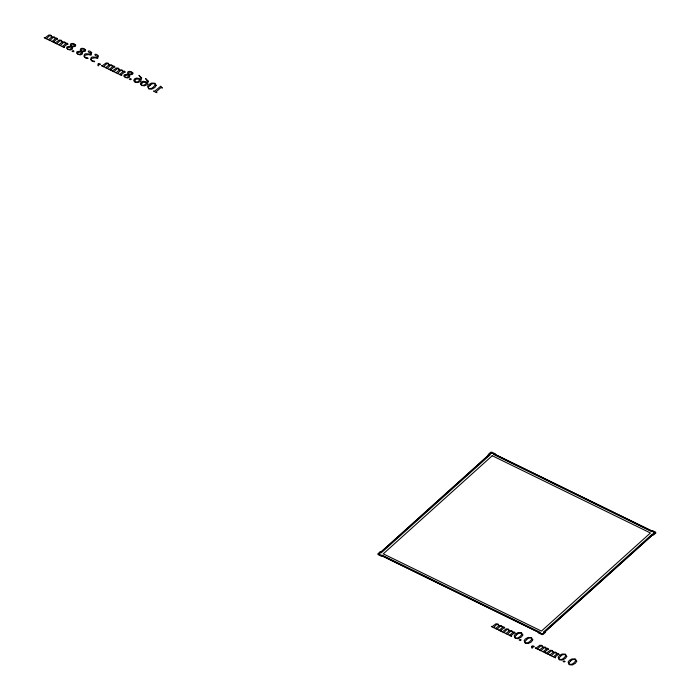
<?xml version="1.0" encoding="UTF-8"?>
<svg xmlns="http://www.w3.org/2000/svg" width="700" height="700" viewBox="0 0 700 700"><rect width="100%" height="100%" fill="white"/><g stroke="black" fill="none" stroke-linecap="round" stroke-linejoin="round"><path stroke-width="1.05" d="M379.435 554.47L379.881 554.067L379.225 553.753M492.065 453.058L490.963 453.145M381.474 555.476L381.929 555.065L540.085 632.301L539.63 632.712M494.113 454.055L493.657 454.466L651.814 531.702L652.269 531.3M541.678 633.71L542.78 633.622M654.308 532.298L653.861 532.7L654.517 533.024M489.554 454.414L490.21 454.738L381.229 552.851L380.581 552.528M653.109 534.284L652.452 533.969L543.48 632.082L544.136 632.406M75.661 45.106L75.373 46.349L72.021 47.084L72.538 48.274L72.065 49.429L70.245 50.024L68.022 49.499L66.579 48.186L66.955 46.865L70.98 46.104L70.35 45.036L70.656 43.881L72.179 43.374L74.226 43.829L75.661 45.106M85.636 49.971L85.339 51.222L81.987 51.949L82.513 53.139L82.031 54.303L80.211 54.889L77.989 54.373L76.545 53.051L76.921 51.739L80.946 50.969L80.316 49.901L80.623 48.755L82.145 48.239L84.192 48.703L85.636 49.971M132.904 73.054L132.606 74.305L129.255 75.031L129.78 76.221L129.299 77.385L127.479 77.971L125.256 77.455L123.812 76.134L124.189 74.821L128.214 74.051L127.584 72.993L127.89 71.837L129.412 71.321L131.46 71.785L132.904 73.054M90.956 53.148L90.729 54.127L85.601 53.708L84.525 54.346L83.895 56.332L85.82 58.188L88.078 58.485L87.841 57.908L85.365 57.496L84.516 56.455L85.076 55.178L88.532 54.547L90.983 55.282L91.77 52.544C88.532 49.114 86.056 51.958 90.956 53.148M97.606 56.394L97.37 57.374L92.251 56.954L91.166 57.592L90.545 59.579L92.47 61.434L94.719 61.731L94.491 61.154L92.015 60.742L91.166 59.701L91.718 58.424L95.183 57.794L97.632 58.529L98.411 55.79C95.174 52.36 92.706 55.204 97.606 56.394M141.645 77.945L140.752 81.27L137.856 82.582L135.039 82.224L133.709 80.666L134.426 78.969L136.526 78.041L138.749 78.444L140.096 79.651L140.438 77.315L138.941 75.311L141.645 77.945M148.295 81.191L147.403 84.516L144.498 85.829L141.68 85.47L140.359 83.913L141.067 82.215L143.176 81.288L145.399 81.69L146.746 82.897L147.088 80.561L145.591 78.558L148.295 81.191M74.9 44.87L73.421 46.104L71.54 46.13L71.19 45.264L72.721 43.855L74.9 44.87M84.866 49.735L83.388 50.977L81.506 50.995L81.165 50.137L82.688 48.729L84.866 49.735M132.134 72.817L130.655 74.06L128.774 74.078L128.433 73.22L129.955 71.811L132.134 72.817M73.832 51.144L73.124 51.791L72.074 51.284L72.791 50.636L73.832 51.144M131.075 79.1L130.357 79.748L129.308 79.24L130.034 78.593L131.075 79.1M520.94 639.94L520.231 640.587L519.181 640.071L519.899 639.433L520.94 639.94M564.891 661.395L564.174 662.043L563.124 661.535L563.841 660.887L564.891 661.395M98.14 63.945L98.236 65.931L98.438 64.4L99.741 64.776L100.485 64.164L99.085 63.551L98.14 63.945M531.956 646.24L532.053 648.226L532.245 646.704L533.558 647.071L534.301 646.459L532.892 645.846L531.956 646.24M67.699 47.6L67.366 48.431L68.206 49.245L69.737 49.481L71.654 48.038L71.47 47.084L67.699 47.6M77.665 52.474L77.332 53.305L78.181 54.11L79.704 54.355L81.629 52.911L81.436 51.949L77.665 52.474M124.933 75.556L124.6 76.388L125.449 77.192L126.971 77.438L128.896 75.994L128.704 75.031L124.933 75.556M54.014 41.475L53.751 42.07C56.087 43.794 48.886 40.18 52.246 41.309L55.326 38.771L54.416 37.572L53.069 37.52L50.164 40.197C52.596 42.219 45.159 38.404 48.746 39.506L51.774 37.047L50.89 35.849L49.586 35.718L46.567 38.491C48.991 40.373 41.746 36.706 45.106 37.8L48.843 35L50.829 35.157L52.15 36.873L54.329 36.864L55.694 38.518C56.332 36.636 59.045 40.355 56.884 39.069L54.014 41.475M64.356 46.532L64.094 47.119C66.421 48.843 59.22 45.229 62.58 46.357L65.669 43.82L64.759 42.621L63.411 42.569L60.506 45.246C62.939 47.268 55.501 43.453 59.089 44.555L62.108 42.096L61.233 40.898L59.929 40.775L56.91 43.549C59.334 45.421 52.089 41.755 55.449 42.849L59.185 40.049L61.163 40.206L62.492 41.921L64.671 41.913L66.027 43.566C66.666 41.694 69.379 45.404 67.226 44.117L64.356 46.532M111.248 69.431L110.994 70.026C113.321 71.75 106.12 68.127 109.48 69.265L112.569 66.719L111.659 65.529L110.311 65.476L107.397 68.145C109.839 70.175 102.401 66.36 105.989 67.462L109.007 64.995L108.132 63.805L106.82 63.674L103.81 66.447C106.225 68.329 98.98 64.663 102.34 65.756L106.085 62.956L108.062 63.105L109.384 64.829L111.571 64.82L112.928 66.474C113.566 64.593 116.279 68.311 114.126 67.025L111.248 69.431M121.59 74.48L121.336 75.075C123.664 76.799 116.462 73.176 119.822 74.314L122.911 71.776L121.992 70.578L120.645 70.525L117.74 73.194C120.172 75.224 112.735 71.409 116.322 72.511L119.35 70.044L118.475 68.854L117.163 68.723L114.144 71.496C116.567 73.377 109.322 69.711 112.683 70.805L116.419 68.005L118.405 68.154L119.726 69.877L121.905 69.869L123.27 71.522C123.909 69.641 126.621 73.36 124.46 72.074L121.59 74.48M501.121 630.271L500.859 630.866C503.195 632.581 495.994 628.968 499.354 630.096L502.434 627.559L501.524 626.36L500.176 626.316L497.271 628.985C499.704 631.006 492.266 627.2 495.854 628.303L498.881 625.835L497.998 624.645L496.694 624.514L493.675 627.288C496.099 629.169 488.854 625.503 492.214 626.596L495.95 623.788L497.936 623.945L499.258 625.669L501.436 625.66L502.801 627.305C503.44 625.433 506.153 629.151 503.991 627.856L501.121 630.271M511.464 635.32L511.201 635.915C513.529 637.63 506.327 634.016 509.688 635.154L512.776 632.608L511.866 631.409L510.519 631.365L507.614 634.034C510.046 636.055 502.609 632.249 506.196 633.351L509.215 630.884L508.34 629.694L507.028 629.562L504.017 632.336C506.441 634.218 499.188 630.551 502.556 631.645L506.293 628.836L508.27 628.994L509.6 630.718L511.779 630.709L513.135 632.354C513.774 630.481 516.486 634.2 514.334 632.914L511.464 635.32M545.064 651.726L544.801 652.321C547.137 654.045 539.936 650.431 543.296 651.56L546.385 649.023L545.466 647.824L544.119 647.771L541.214 650.449C543.646 652.47 536.209 648.655 539.796 649.758L542.824 647.299L541.94 646.1L540.636 645.969L537.617 648.742C540.041 650.624 532.796 646.957 536.156 648.051L539.892 645.251L541.879 645.409L543.2 647.124L545.379 647.115L546.744 648.769C547.383 646.887 550.095 650.606 547.934 649.32L545.064 651.726M555.406 656.784L555.144 657.37C557.48 659.094 550.27 655.48 553.639 656.609L556.719 654.071L555.809 652.872L554.461 652.82L551.556 655.497C553.989 657.519 546.551 653.704 550.139 654.806L553.157 652.347L552.282 651.149L550.979 651.026L547.96 653.8C550.384 655.673 543.139 652.006 546.499 653.1L550.235 650.3L552.212 650.457L553.543 652.173L555.721 652.164L557.077 653.817C557.725 651.945 560.438 655.655 558.276 654.369L555.406 656.784M156.52 91.464L156.24 92.05C159.679 94.395 150.334 89.696 154.551 91.289L160.834 86.161L162.383 88.078L161.061 87.483L156.52 91.464M135.266 79.853L134.558 80.981L135.222 81.944L137.349 82.005L139.834 80.124L138.906 79.1L136.596 79.039L135.266 79.853M141.916 83.099L141.199 84.228L141.873 85.19L143.99 85.251L146.484 83.37L145.556 82.346L143.237 82.285L141.916 83.099M156.214 85.461L154.822 87.535L151.611 89.197L148.715 88.891L147.56 86.275L148.838 84.569L151.498 83.081L154.893 83.248L156.214 85.461M522.821 634.935L521.421 637.009L518.219 638.671L515.314 638.365L514.168 635.749L515.445 634.043L518.096 632.555L521.491 632.721L522.821 634.935M532.788 639.809L531.396 641.883L528.194 643.536L525.289 643.23L524.142 640.614L525.411 638.907L528.071 637.429L531.466 637.586L532.788 639.809M566.764 656.399L565.364 658.472L562.161 660.135L559.265 659.82L558.11 657.212L559.387 655.506L562.048 654.019L565.442 654.185L566.764 656.399M576.73 661.264L575.339 663.346L572.136 665L569.231 664.694L568.085 662.077L569.354 660.371L572.014 658.892L575.409 659.05L576.73 661.264M150.019 85.286L148.295 87.334L148.881 88.62L151.576 88.366L153.423 87.01L154.954 85.339L154.683 83.475L151.97 83.825L150.019 85.286M516.626 634.76L514.903 636.808L515.489 638.102L518.184 637.84L520.03 636.484L521.553 634.812L521.29 632.957L518.569 633.308L516.626 634.76M526.593 639.634L524.869 641.681L525.464 642.968L528.15 642.705L529.996 641.358L531.528 639.678L531.256 637.822L528.544 638.173L526.593 639.634M560.569 656.224L558.845 658.271L559.431 659.558L562.126 659.295L563.972 657.947L565.504 656.267L565.233 654.413L562.52 654.762L560.569 656.224M570.535 661.089L568.811 663.145L569.406 664.431L572.101 664.169L573.939 662.812L575.47 661.141L575.199 659.286L572.486 659.636L570.535 661.089M380.328 551.626L377.842 553.858L378.499 554.173L378.053 554.584L381.727 556.378L382.183 555.975L538.702 632.415L538.247 632.817L541.931 634.611L543.034 634.532L545.51 632.301L544.863 631.977L652.706 534.879L653.363 535.194L655.9 532.91L655.244 532.595L655.69 532.184L652.015 530.39L651.56 530.793L495.04 454.352L495.495 453.95L491.811 452.156L490.709 452.244L488.171 454.519L488.827 454.843L380.975 551.941L380.328 551.626M491.409 452.742L378.779 554.155L542.334 634.025L654.964 532.613L491.409 452.742M492.249 455.735L383.276 553.849L541.433 631.085L650.405 532.971L492.249 455.735"/></g></svg>
